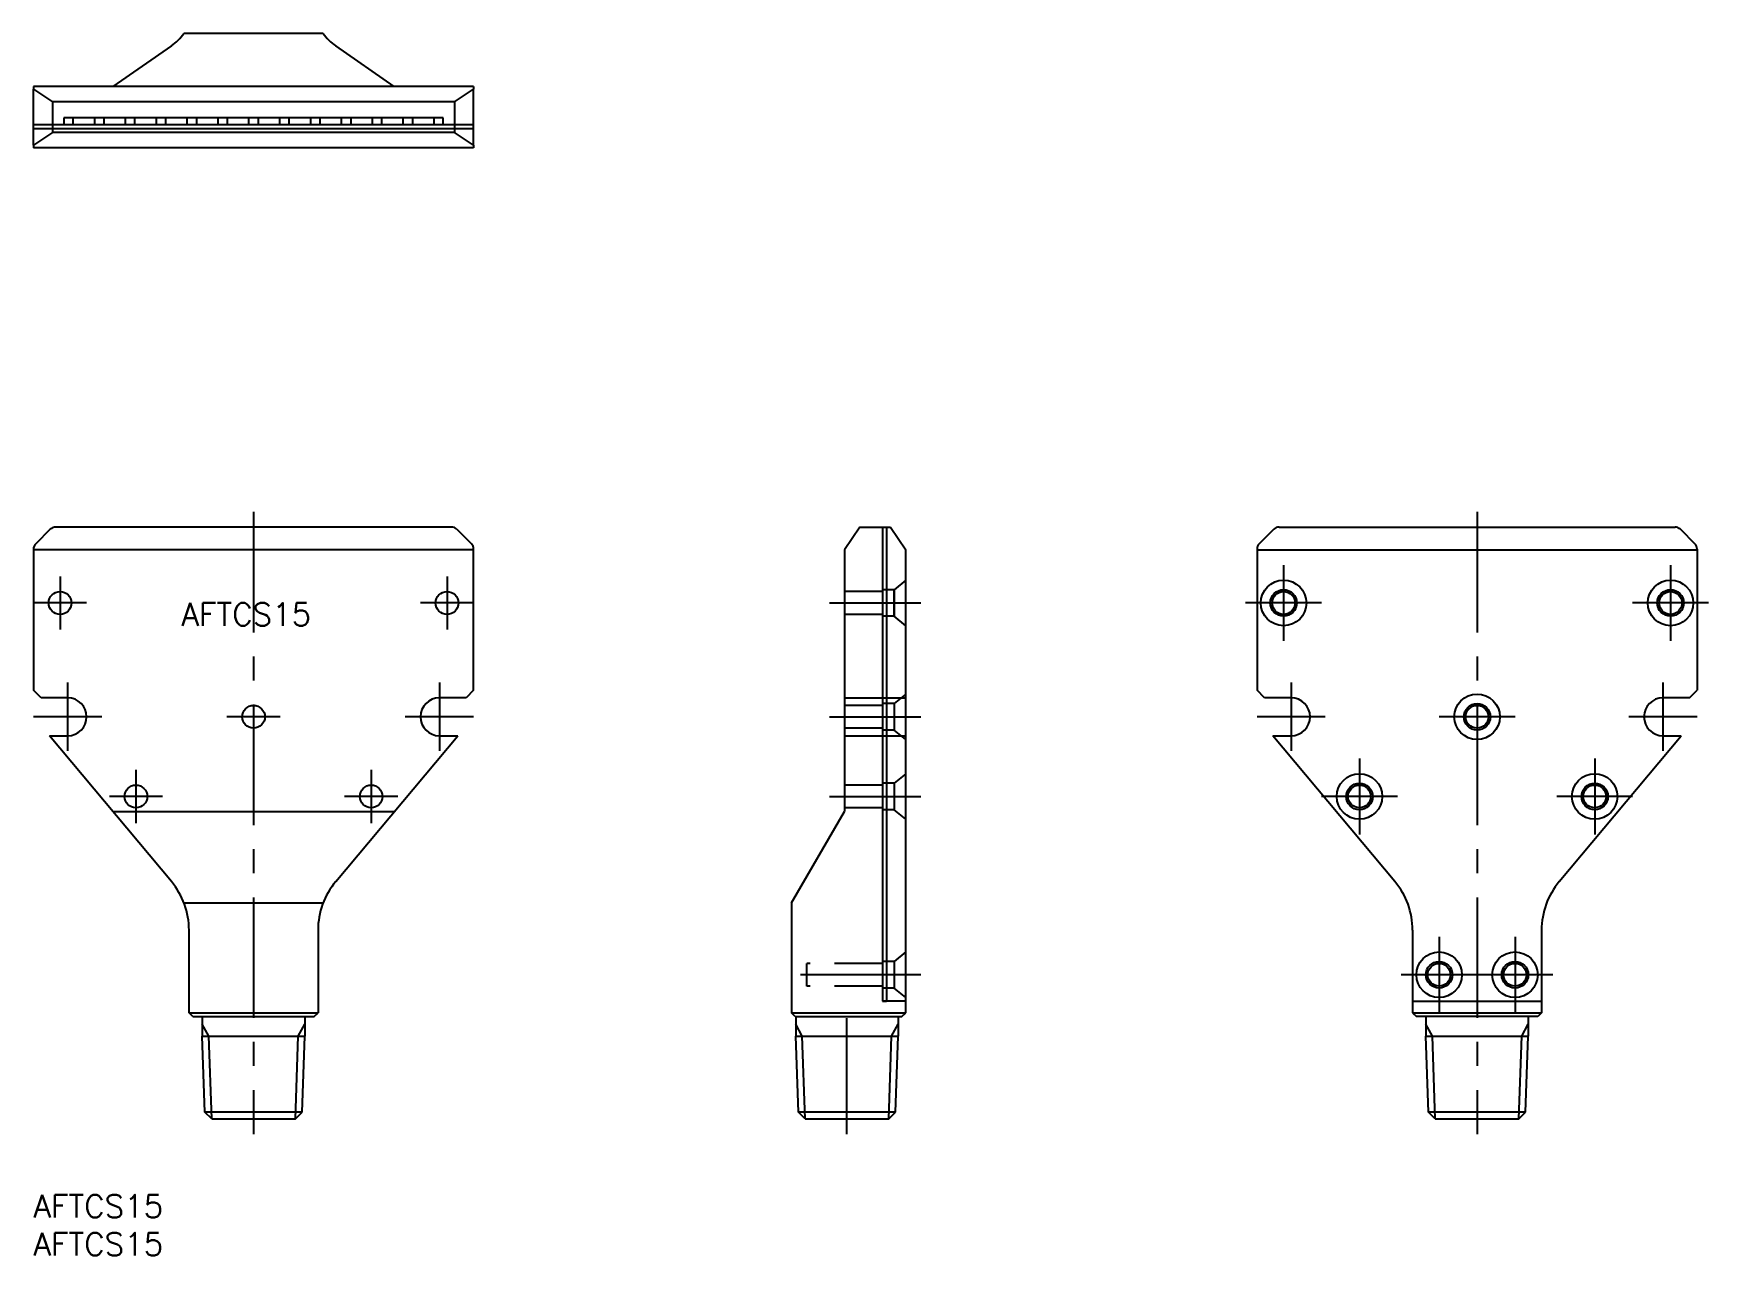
# Model space of a CAD drawing. Extents: x 0 to 221, y -8 to 153.
import ezdxf

# ---------------------------------------------------------------- set-up
doc = ezdxf.new("R2010")
doc.units = 0
doc.header["$LTSCALE"] = 0.5
doc.linetypes.add('CENTER', pattern=[50.8, 31.75, -6.35, 6.35, -6.35])
doc.linetypes.add('DASHED', pattern=[19.05, 12.7, -6.35])
doc.layers.get('0').update_dxf_attribs({"linetype": 'CONTINUOUS'})
for name, color, linetype in [('MSM_CENTER', 1, 'CENTER'), ('MSM_CONTINUOUS', 7, 'CONTINUOUS'), ('MSM_DASHED', 4, 'DASHED'), ('MSM_NARROW', 5, 'CONTINUOUS'), ('MSM_PART_NUMBER', 7, 'CONTINUOUS')]:
    doc.layers.add(name, color=color, linetype=linetype)
doc.styles.get("Standard").update_dxf_attribs({"font": 'txt.shx', "height": 3, "bigfont": 'bigfont.shx'})

# ---------------------------------------------------------------- blocks, each defined once
blk = doc.blocks.new('*U41')
at = {"layer": 'MSM_PART_NUMBER'}
blk.add_text('AFTCS15', height=3, dxfattribs=at).set_placement((0, -3))
blk = doc.blocks.new('*U42')
at = {"layer": 'MSM_PART_NUMBER'}
blk.add_text('AFTCS15', height=3, dxfattribs=at).set_placement((0, -8))
blk = doc.blocks.new('*U43')
at = {"layer": 'MSM_PART_NUMBER'}
blk.add_text('AFTCS15', height=3, dxfattribs=at).set_placement((19.5, 75))

msp = doc.modelspace()

# ---------------------------------------------------------------- linework, layer by layer
for p, q in [((22.25, 23.5), (22.25, 20.92)), ((35.75, 23.5), (35.75, 20.92)), ((100.45, 23.5), (100.45, 20.92)), ((113.95, 23.5), (113.95, 20.92)), ((183.5, 23.5), (183.5, 20.92)), ((197, 23.5), (197, 20.92))]:
    msp.add_line(p, q)
at = {"layer": 'MSM_CENTER'}
for p, q in [((29, 90), (29, 8)), ((190.25, 90), (190.25, 8)), ((164.75, 83), (164.75, 73)), ((215.75, 83), (215.75, 73)), ((3.5, 81.5), (3.5, 74.5)), ((54.5, 81.5), (54.5, 74.5)), ((7, 78), (0, 78)), ((58, 78), (51, 78)), ((104.9, 78), (116.95, 78)), ((169.75, 78), (159.75, 78)), ((220.75, 78), (210.75, 78)), ((4.5, 67.5), (4.5, 58.5)), ((53.5, 67.5), (53.5, 58.5)), ((165.75, 67.5), (165.75, 58.5)), ((214.75, 67.5), (214.75, 58.5)), ((9, 63), (0, 63)), ((32.5, 63), (25.5, 63)), ((58, 63), (49, 63)), ((104.9, 63), (116.95, 63)), ((170.25, 63), (161.25, 63)), ((195.25, 63), (185.25, 63)), ((219.25, 63), (210.25, 63)), ((174.75, 57.5), (174.75, 47.5)), ((205.75, 57.5), (205.75, 47.5)), ((13.5, 56), (13.5, 49)), ((44.5, 56), (44.5, 49)), ((17, 52.5), (10, 52.5)), ((48, 52.5), (41, 52.5)), ((104.9, 52.5), (116.95, 52.5)), ((179.75, 52.5), (169.75, 52.5)), ((210.75, 52.5), (200.75, 52.5)), ((185.25, 34), (185.25, 24)), ((195.25, 34), (195.25, 24)), ((116.95, 29), (99.9, 29)), ((190.25, 29), (180.25, 29)), ((200.25, 29), (190.25, 29)), ((107.2, 8), (107.2, 23.29))]:
    msp.add_line(p, q, dxfattribs=at)
at = {"layer": 'MSM_CONTINUOUS'}
for p, q in [((38.18, 153.05), (19.82, 153.05)), ((18.17, 151.43), (10.46, 146.05)), ((47.54, 146.05), (39.83, 151.43)), ((58, 146.05), (0, 146.05)), ((0, 146.05), (0, 145.72)), ((0, 145.72), (2.5, 144.05)), ((0, 138.33), (0, 145.72)), ((55.5, 144.05), (58, 145.72)), ((58, 146.05), (58, 145.72)), ((58, 138.33), (58, 145.72)), ((2.5, 144.05), (2.5, 140)), ((55.5, 144.05), (2.5, 144.05)), ((55.5, 144.05), (55.5, 140)), ((4, 141.95), (4, 141.05)), ((54, 141.95), (4, 141.95)), ((5.2, 141.95), (5.2, 141.05)), ((8.07, 141.05), (8.07, 141.95)), ((9.27, 141.95), (9.27, 141.05)), ((12.13, 141.05), (12.13, 141.95)), ((13.33, 141.95), (13.33, 141.05)), ((16.2, 141.05), (16.2, 141.95)), ((17.4, 141.95), (17.4, 141.05)), ((20.27, 141.05), (20.27, 141.95)), ((21.47, 141.95), (21.47, 141.05)), ((24.33, 141.05), (24.33, 141.95)), ((25.53, 141.95), (25.53, 141.05)), ((28.4, 141.05), (28.4, 141.95)), ((29.6, 141.95), (29.6, 141.05)), ((32.47, 141.05), (32.47, 141.95)), ((33.67, 141.95), (33.67, 141.05)), ((36.53, 141.05), (36.53, 141.95)), ((37.73, 141.95), (37.73, 141.05)), ((40.6, 141.05), (40.6, 141.95)), ((41.8, 141.95), (41.8, 141.05)), ((44.67, 141.05), (44.67, 141.95)), ((45.87, 141.95), (45.87, 141.05)), ((48.73, 141.05), (48.73, 141.95)), ((49.93, 141.95), (49.93, 141.05)), ((52.8, 141.05), (52.8, 141.95)), ((54, 141.05), (54, 141.95)), ((0, 141.05), (58, 141.05)), ((0, 140.55), (58, 140.55)), ((2.5, 140), (0, 138.33)), ((55.5, 140), (2.5, 140)), ((58, 138.33), (55.5, 140)), ((0, 138.33), (0, 138)), ((58, 138), (0, 138)), ((58, 138.33), (58, 138)), ((2.21, 87.71), (0.29, 85.79)), ((55.09, 88), (2.91, 88)), ((55.79, 87.71), (57.71, 85.79)), ((108.9, 88), (106.9, 85)), ((108.9, 88), (112.95, 88)), ((111.9, 88), (111.9, 25.5)), ((112.4, 88), (112.4, 25.5)), ((112.95, 88), (114.95, 85)), ((163.46, 87.71), (161.54, 85.79)), ((164.16, 88), (216.34, 88)), ((217.04, 87.71), (218.96, 85.79)), ((0, 85.09), (0, 66.5)), ((58, 85), (0, 85)), ((58, 66.5), (58, 85.09)), ((106.9, 85), (106.9, 50.5)), ((114.95, 24), (114.95, 85)), ((161.25, 85.09), (161.25, 66.5)), ((161.25, 85), (219.25, 85)), ((219.25, 85.09), (219.25, 66.5)), ((1, 65.5), (0, 66.5)), ((58, 66.5), (57, 65.5)), ((162.25, 65.5), (161.25, 66.5)), ((218.25, 65.5), (219.25, 66.5)), ((4.5, 65.5), (1, 65.5)), ((57, 65.5), (53.5, 65.5)), ((106.9, 65.5), (114.95, 65.5)), ((165.75, 65.5), (162.25, 65.5)), ((218.25, 65.5), (214.75, 65.5)), ((2.09, 60.5), (4.5, 60.5)), ((18.17, 41.29), (2.09, 60.5)), ((39.83, 41.29), (55.91, 60.5)), ((53.5, 60.5), (55.91, 60.5)), ((106.9, 60.5), (114.95, 60.5)), ((163.34, 60.5), (165.75, 60.5)), ((179.42, 41.29), (163.34, 60.5)), ((201.08, 41.29), (217.16, 60.5)), ((214.75, 60.5), (217.16, 60.5)), ((10.46, 50.5), (47.54, 50.5)), ((99.9, 38.5), (106.9, 50.5)), ((19.82, 38.5), (38.18, 38.5)), ((99.9, 38.5), (99.9, 24)), ((20.5, 24), (20.5, 34.87)), ((20.5, 26), (20.5, 34.87)), ((37.5, 34.87), (37.5, 24)), ((181.75, 34.87), (181.75, 24)), ((198.75, 34.87), (198.75, 24)), ((114.95, 25.5), (111.9, 25.5)), ((111.9, 25.5), (112.4, 25.5)), ((181.75, 25.5), (198.75, 25.5)), ((21, 23.5), (20.5, 24)), ((20.5, 24), (37.5, 24)), ((21, 23.5), (37, 23.5)), ((37, 23.5), (37.5, 24)), ((100.4, 23.5), (99.9, 24)), ((99.9, 24), (114.95, 24)), ((100.4, 23.5), (100.45, 23.5)), ((100.45, 23.5), (114.45, 23.5)), ((114.45, 23.5), (114.95, 24)), ((181.75, 24), (182.25, 23.5)), ((181.75, 24), (198.75, 24)), ((198.25, 23.5), (182.25, 23.5)), ((198.75, 24), (198.25, 23.5)), ((22.6, 10.89), (22.25, 20.92)), ((22.25, 20.92), (35.75, 20.92)), ((22.25, 20.9), (35.75, 20.9)), ((35.4, 10.89), (35.75, 20.92)), ((100.8, 10.89), (100.45, 20.92)), ((100.45, 20.92), (113.95, 20.92)), ((100.45, 20.9), (113.94, 20.9)), ((113.59, 10.89), (113.95, 20.92)), ((183.85, 10.89), (183.5, 20.92)), ((183.5, 20.92), (197, 20.92)), ((183.5, 20.9), (197, 20.9)), ((196.65, 10.89), (197, 20.92)), ((35.4, 10.89), (22.6, 10.89)), ((23.49, 10), (22.6, 10.89)), ((23.49, 10), (34.51, 10)), ((23.49, 10), (34.51, 10)), ((34.51, 10), (35.4, 10.89)), ((113.59, 10.89), (100.8, 10.89)), ((101.68, 10), (100.8, 10.89)), ((101.68, 10), (112.71, 10)), ((101.68, 10), (112.71, 10)), ((112.71, 10), (113.59, 10.89)), ((196.65, 10.89), (183.85, 10.89)), ((184.74, 10), (183.85, 10.89)), ((184.74, 10), (195.76, 10)), ((184.74, 10), (195.76, 10)), ((195.76, 10), (196.65, 10.89))]:
    msp.add_line(p, q, dxfattribs=at)
for centre, radius in [((3.5, 78), 1.5), ((54.5, 78), 1.5), ((164.75, 78), 3), ((164.75, 78), 1.75), ((164.75, 78), 1.5), ((215.75, 78), 3), ((215.75, 78), 1.75), ((215.75, 78), 1.5), ((29, 63), 1.5), ((190.25, 63), 3), ((190.25, 63), 1.75), ((190.25, 63), 1.5), ((174.75, 52.5), 3), ((205.75, 52.5), 3), ((13.5, 52.5), 1.5), ((44.5, 52.5), 1.5), ((174.75, 52.5), 1.75), ((174.75, 52.5), 1.5), ((205.75, 52.5), 1.75), ((205.75, 52.5), 1.5), ((185.25, 29), 3), ((195.25, 29), 3), ((185.25, 29), 1.75), ((185.25, 29), 1.5), ((195.25, 29), 1.75), ((195.25, 29), 1.5)]:
    msp.add_circle(centre, radius, dxfattribs=at)
for centre, radius, start, end in [((14.65, 156.65), 6.3, 304.0142, 325.1805), ((43.35, 156.65), 6.3, 214.8195, 235.9858), ((2.91, 87), 1, 90, 135), ((55.09, 87), 1, 45, 90), ((164.16, 87), 1, 90, 135), ((216.34, 87), 1, 45, 90), ((1, 85.09), 1, 135, 180), ((57, 85.09), 1, 0, 45), ((162.25, 85.09), 1, 135, 180), ((218.25, 85.09), 1, 0, 45), ((4.5, 63), 2.5, 270, 90), ((53.5, 63), 2.5, 90, 270), ((165.75, 63), 2.5, 270, 90), ((214.75, 63), 2.5, 90, 270), ((10.5, 34.87), 10, 0, 39.9204), ((47.5, 34.87), 10, 140.0796, 180), ((171.75, 34.87), 10, 0, 39.9204), ((208.75, 34.87), 10, 140.0796, 180)]:
    msp.add_arc(centre, radius, start, end, dxfattribs=at)
at = {"layer": 'MSM_DASHED'}
for p, q in [((111.9, 79.5), (106.9, 79.5)), ((113.44, 79.75), (111.9, 79.75)), ((114.95, 81), (113.44, 79.75)), ((113.44, 79.75), (113.44, 76.25)), ((113.45, 76.25), (113.45, 79.75)), ((111.9, 76.5), (106.9, 76.5)), ((113.44, 76.25), (111.9, 76.25)), ((114.95, 75), (113.44, 76.25)), ((111.9, 64.5), (106.9, 64.5)), ((113.44, 64.75), (111.9, 64.75)), ((114.95, 66), (113.44, 64.75)), ((113.44, 64.75), (113.44, 61.25)), ((111.9, 61.5), (106.9, 61.5)), ((113.44, 61.25), (111.9, 61.25)), ((114.95, 60), (113.44, 61.25)), ((114.95, 55.5), (113.44, 54.25)), ((111.9, 54), (106.9, 54)), ((113.44, 54.25), (111.9, 54.25)), ((113.44, 54.25), (113.44, 50.75)), ((111.9, 51), (106.9, 51)), ((113.44, 50.75), (111.9, 50.75)), ((114.95, 49.5), (113.44, 50.75)), ((114.95, 32), (113.44, 30.75)), ((111.9, 30.5), (101.9, 30.5)), ((101.9, 27.5), (101.9, 30.5)), ((113.44, 30.75), (111.9, 30.75)), ((113.44, 30.75), (113.44, 27.25)), ((111.9, 27.5), (101.9, 27.5)), ((113.44, 27.25), (111.9, 27.25)), ((114.95, 26), (113.44, 27.25))]:
    msp.add_line(p, q, dxfattribs=at)
at = {"layer": 'MSM_NARROW'}
for p, q in [((23.11, 20.9), (22.25, 22.48)), ((34.89, 20.9), (35.75, 22.48)), ((101.3, 20.9), (100.45, 22.48)), ((113.09, 20.9), (113.95, 22.48)), ((184.36, 20.9), (183.5, 22.48)), ((196.14, 20.9), (197, 22.48)), ((23.49, 10), (23.11, 20.9)), ((34.51, 10), (34.89, 20.9)), ((101.68, 10), (101.3, 20.9)), ((112.71, 10), (113.09, 20.9)), ((184.74, 10), (184.36, 20.9)), ((195.76, 10), (196.14, 20.9))]:
    msp.add_line(p, q, dxfattribs=at)

# ---------------------------------------------------------------- block references
at = {"layer": 'MSM_CONTINUOUS'}
for name in ['*U43', '*U41', '*U42']:
    msp.add_blockref(name, (0, 0), dxfattribs=at)

doc.saveas('drawing.dxf')
